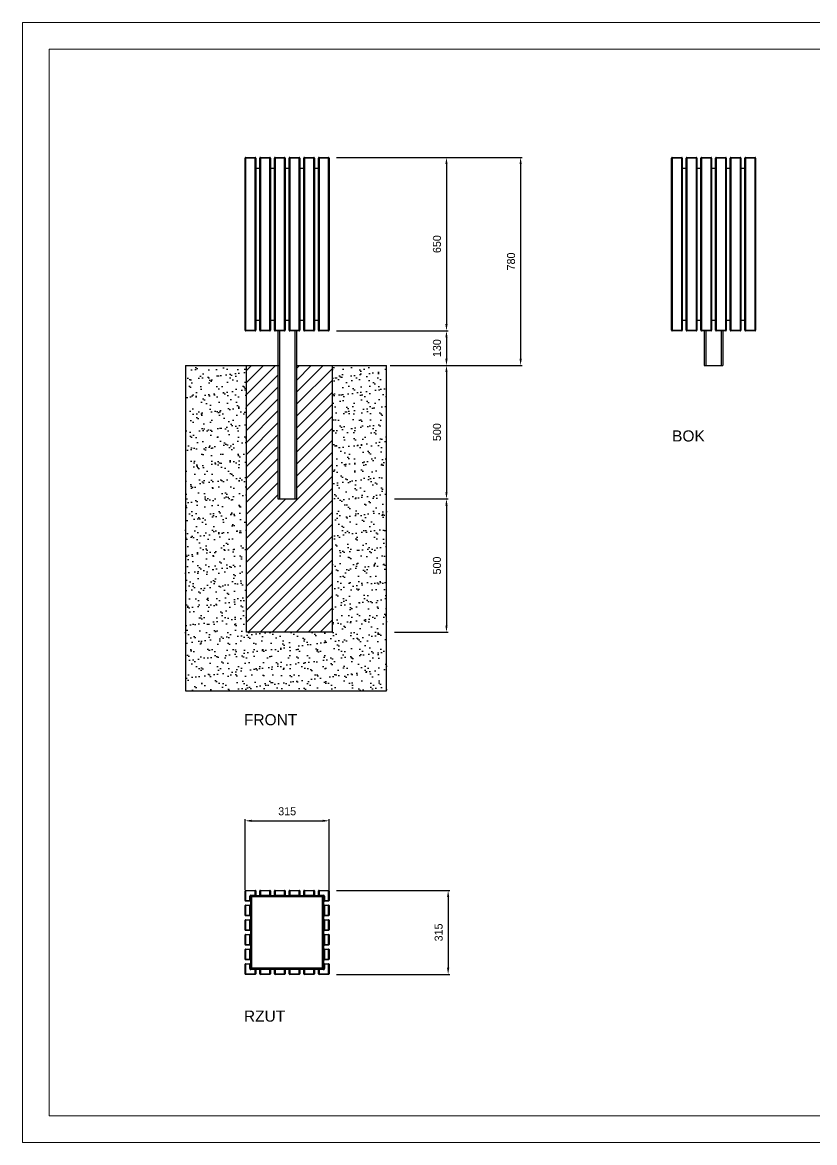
# Model space of a CAD drawing. Header units: millimetres. Extents: x -2011 to 3929, y -1596 to 2604.
# Drawn here: x -2011 to 959, y -1596 to 2604 of the extents above; entities that cross this region are included whole.
import ezdxf

# ---------------------------------------------------------------- set-up
doc = ezdxf.new("R2010")
doc.units = ezdxf.units.MM
doc.header["$PDSIZE"] = -1
doc.layers.add('tabelka', color=155, linetype='Continuous')
doc.layers.add('WYMIAR', color=96, linetype='Continuous')
doc.dimstyles.new('1-1', dxfattribs={"dimtxt": 30, "dimasz": 25, "dimexe": 6.25, "dimexo": 30, "dimgap": 20.625, "dimtad": 1, "dimdec": 1, "dimtxsty": 'Standard', "dimcen": 0, "dimclrd": 2, "dimclre": 2, "dimclrt": 2, "dimadec": 0, "dimazin": 0, "dimtfac": 1, "dimtdec": 1, "dimtmove": 0, "dimatfit": 3, "dimfxl": 1, "dimarcsym": 0})

# ---------------------------------------------------------------- blocks, each defined once
blk = doc.blocks.new('BOK')
for p, q in [((1683.7, 1727.8), (1681.7, 1727.8)), ((1681.7, 1081.8), (1681.7, 1727.8)), ((1683.7, 1729.8), (1683.7, 1727.8)), ((1683.7, 1729.8), (1719.7, 1729.8)), ((1719.7, 1727.8), (1683.7, 1727.8)), ((1683.7, 1727.8), (1683.7, 1081.8)), ((1719.7, 1729.8), (1719.7, 1727.8)), ((1719.7, 1081.8), (1719.7, 1727.8)), ((1721.7, 1727.8), (1719.7, 1727.8)), ((1721.7, 1727.8), (1721.7, 1081.8)), ((1736.7, 1081.8), (1736.7, 1727.8)), ((1736.7, 1727.8), (1738.7, 1727.8)), ((1738.7, 1729.8), (1774.7, 1729.8)), ((1738.7, 1727.8), (1738.7, 1729.8)), ((1774.7, 1727.8), (1738.7, 1727.8)), ((1738.7, 1727.8), (1738.7, 1081.8)), ((1774.7, 1729.8), (1774.7, 1727.8)), ((1774.7, 1081.8), (1774.7, 1727.8)), ((1774.7, 1727.8), (1776.7, 1727.8)), ((1776.7, 1727.8), (1776.7, 1081.8)), ((1791.7, 1727.8), (1793.7, 1727.8)), ((1791.7, 1081.8), (1791.7, 1727.8)), ((1793.7, 1729.8), (1829.7, 1729.8)), ((1793.7, 1727.8), (1793.7, 1729.8)), ((1829.7, 1727.8), (1793.7, 1727.8)), ((1793.7, 1727.8), (1793.7, 1081.8)), ((1829.7, 1729.8), (1829.7, 1727.8)), ((1829.7, 1081.8), (1829.7, 1727.8)), ((1829.7, 1727.8), (1831.7, 1727.8)), ((1831.7, 1727.8), (1831.7, 1081.8)), ((1846.7, 1081.8), (1846.7, 1727.8)), ((1846.7, 1727.8), (1848.7, 1727.8)), ((1848.7, 1729.8), (1884.7, 1729.8)), ((1848.7, 1727.8), (1848.7, 1729.8)), ((1848.7, 1727.8), (1848.7, 1081.8)), ((1884.7, 1727.8), (1848.7, 1727.8)), ((1884.7, 1729.8), (1884.7, 1727.8)), ((1884.7, 1081.8), (1884.7, 1727.8)), ((1884.7, 1727.8), (1886.7, 1727.8)), ((1886.7, 1727.8), (1886.7, 1081.8)), ((1901.7, 1081.8), (1901.7, 1727.8)), ((1901.7, 1727.8), (1903.7, 1727.8)), ((1903.7, 1729.8), (1939.7, 1729.8)), ((1903.7, 1727.8), (1903.7, 1729.8)), ((1903.7, 1727.8), (1903.7, 1081.8)), ((1939.7, 1727.8), (1903.7, 1727.8)), ((1939.7, 1729.8), (1939.7, 1727.8)), ((1939.7, 1081.8), (1939.7, 1727.8)), ((1939.7, 1727.8), (1941.7, 1727.8)), ((1941.7, 1727.8), (1941.7, 1081.8)), ((1956.7, 1081.8), (1956.7, 1727.8)), ((1958.7, 1727.8), (1956.7, 1727.8)), ((1958.7, 1729.8), (1958.7, 1727.8)), ((1958.7, 1729.8), (1994.7, 1729.8)), ((1958.7, 1727.8), (1958.7, 1081.8)), ((1994.7, 1727.8), (1958.7, 1727.8)), ((1994.7, 1729.8), (1994.7, 1727.8)), ((1994.7, 1081.8), (1994.7, 1727.8)), ((1996.7, 1727.8), (1994.7, 1727.8)), ((1996.7, 1727.8), (1996.7, 1081.8)), ((1721.7, 1689.8), (1736.7, 1689.8)), ((1776.7, 1689.8), (1791.7, 1689.8)), ((1831.7, 1689.8), (1846.7, 1689.8)), ((1886.7, 1689.8), (1901.7, 1689.8)), ((1941.7, 1689.8), (1956.7, 1689.8)), ((1721.7, 1119.8), (1736.7, 1119.8)), ((1776.7, 1119.8), (1791.7, 1119.8)), ((1831.7, 1119.8), (1846.7, 1119.8)), ((1886.7, 1119.8), (1901.7, 1119.8)), ((1941.7, 1119.8), (1956.7, 1119.8)), ((1683.7, 1081.8), (1681.7, 1081.8)), ((1683.7, 1081.8), (1683.7, 1079.8)), ((1683.7, 1081.8), (1719.7, 1081.8)), ((1719.7, 1079.8), (1683.7, 1079.8)), ((1719.7, 1081.8), (1719.7, 1079.8)), ((1721.7, 1081.8), (1719.7, 1081.8)), ((1736.7, 1081.8), (1738.7, 1081.8)), ((1738.7, 1079.8), (1738.7, 1081.8)), ((1738.7, 1081.8), (1774.7, 1081.8)), ((1774.7, 1079.8), (1738.7, 1079.8)), ((1774.7, 1081.8), (1774.7, 1079.8)), ((1774.7, 1081.8), (1776.7, 1081.8)), ((1791.7, 1081.8), (1793.7, 1081.8)), ((1793.7, 1079.8), (1793.7, 1081.8)), ((1793.7, 1081.8), (1829.7, 1081.8)), ((1829.7, 1079.8), (1793.7, 1079.8)), ((1804.2, 1079.8), (1804.2, 949.8)), ((1810.6, 1079.8), (1810.6, 949.8)), ((1829.7, 1081.8), (1829.7, 1079.8)), ((1829.7, 1081.8), (1831.7, 1081.8)), ((1846.7, 1081.8), (1848.7, 1081.8)), ((1848.7, 1079.8), (1848.7, 1081.8)), ((1848.7, 1081.8), (1884.7, 1081.8)), ((1884.7, 1079.8), (1848.7, 1079.8)), ((1867.8, 1079.8), (1867.8, 949.8)), ((1874.2, 1079.8), (1874.2, 949.8)), ((1884.7, 1081.8), (1884.7, 1079.8)), ((1884.7, 1081.8), (1886.7, 1081.8)), ((1901.7, 1081.8), (1903.7, 1081.8)), ((1903.7, 1079.8), (1903.7, 1081.8)), ((1903.7, 1081.8), (1939.7, 1081.8)), ((1939.7, 1079.8), (1903.7, 1079.8)), ((1939.7, 1081.8), (1939.7, 1079.8)), ((1939.7, 1081.8), (1941.7, 1081.8)), ((1958.7, 1081.8), (1956.7, 1081.8)), ((1958.7, 1081.8), (1994.7, 1081.8)), ((1958.7, 1081.8), (1958.7, 1079.8)), ((1994.7, 1079.8), (1958.7, 1079.8)), ((1994.7, 1081.8), (1994.7, 1079.8)), ((1996.7, 1081.8), (1994.7, 1081.8)), ((1804.2, 949.8), (1810.6, 949.8)), ((1810.6, 949.8), (1867.8, 949.8)), ((1867.8, 949.8), (1874.2, 949.8))]:
    blk.add_line(p, q)
for centre, start, end in [((1683.7, 1727.8), 90, 180), ((1719.7, 1727.8), 0, 90), ((1738.7, 1727.8), 90, 180), ((1774.7, 1727.8), 0, 90), ((1793.7, 1727.8), 90, 180), ((1829.7, 1727.8), 0, 90), ((1848.7, 1727.8), 90, 180), ((1884.7, 1727.8), 0, 90), ((1903.7, 1727.8), 90, 180), ((1939.7, 1727.8), 0, 90), ((1958.7, 1727.8), 90, 180), ((1994.7, 1727.8), 0, 90), ((1683.7, 1081.8), 180, 270), ((1719.7, 1081.8), 270, 0), ((1738.7, 1081.8), 180, 270), ((1774.7, 1081.8), 270, 0), ((1793.7, 1081.8), 180, 270), ((1829.7, 1081.8), 270, 0), ((1848.7, 1081.8), 180, 270), ((1884.7, 1081.8), 270, 0), ((1903.7, 1081.8), 180, 270), ((1939.7, 1081.8), 270, 0), ((1958.7, 1081.8), 180, 270), ((1994.7, 1081.8), 270, 0)]:
    blk.add_arc(centre, 2, start, end)
blk = doc.blocks.new('FRONT')
for p, q in [((-758.6, 1727.8), (-760.6, 1727.8)), ((-760.6, 1081.8), (-760.6, 1727.8)), ((-758.6, 1729.8), (-722.6, 1729.8)), ((-758.6, 1729.8), (-758.6, 1727.8)), ((-722.6, 1727.8), (-758.6, 1727.8)), ((-758.6, 1727.8), (-758.6, 1081.8)), ((-722.6, 1729.8), (-722.6, 1727.8)), ((-722.6, 1081.8), (-722.6, 1727.8)), ((-720.6, 1727.8), (-722.6, 1727.8)), ((-720.6, 1727.8), (-720.6, 1081.8)), ((-705.6, 1081.8), (-705.6, 1727.8)), ((-705.6, 1727.8), (-703.6, 1727.8)), ((-703.6, 1727.8), (-703.6, 1729.8)), ((-703.6, 1729.8), (-667.6, 1729.8)), ((-703.6, 1727.8), (-703.6, 1081.8)), ((-667.6, 1727.8), (-703.6, 1727.8)), ((-667.6, 1729.8), (-667.6, 1727.8)), ((-667.6, 1727.8), (-665.6, 1727.8)), ((-667.6, 1081.8), (-667.6, 1727.8)), ((-665.6, 1727.8), (-665.6, 1081.8)), ((-650.6, 1081.8), (-650.6, 1727.8)), ((-650.6, 1727.8), (-648.6, 1727.8)), ((-648.6, 1727.8), (-648.6, 1729.8)), ((-648.6, 1729.8), (-612.6, 1729.8)), ((-648.6, 1727.8), (-648.6, 1081.8)), ((-612.6, 1727.8), (-648.6, 1727.8)), ((-612.6, 1729.8), (-612.6, 1727.8)), ((-612.6, 1727.8), (-610.6, 1727.8)), ((-612.6, 1081.8), (-612.6, 1727.8)), ((-610.6, 1727.8), (-610.6, 1081.8)), ((-595.6, 1081.8), (-595.6, 1727.8)), ((-595.6, 1727.8), (-593.6, 1727.8)), ((-593.6, 1729.8), (-557.6, 1729.8)), ((-593.6, 1727.8), (-593.6, 1729.8)), ((-557.6, 1727.8), (-593.6, 1727.8)), ((-593.6, 1727.8), (-593.6, 1081.8)), ((-557.6, 1729.8), (-557.6, 1727.8)), ((-557.6, 1081.8), (-557.6, 1727.8)), ((-557.6, 1727.8), (-555.6, 1727.8)), ((-555.6, 1727.8), (-555.6, 1081.8)), ((-540.6, 1081.8), (-540.6, 1727.8)), ((-540.6, 1727.8), (-538.6, 1727.8)), ((-538.6, 1729.8), (-502.6, 1729.8)), ((-538.6, 1727.8), (-538.6, 1729.8)), ((-502.6, 1727.8), (-538.6, 1727.8)), ((-538.6, 1727.8), (-538.6, 1081.8)), ((-502.6, 1729.8), (-502.6, 1727.8)), ((-502.6, 1081.8), (-502.6, 1727.8)), ((-502.6, 1727.8), (-500.6, 1727.8)), ((-500.6, 1727.8), (-500.6, 1081.8)), ((-485.6, 1081.8), (-485.6, 1727.8)), ((-483.6, 1727.8), (-485.6, 1727.8)), ((-483.6, 1729.8), (-447.6, 1729.8)), ((-483.6, 1729.8), (-483.6, 1727.8)), ((-483.6, 1727.8), (-483.6, 1081.8)), ((-447.6, 1727.8), (-483.6, 1727.8)), ((-447.6, 1729.8), (-447.6, 1727.8)), ((-445.6, 1727.8), (-447.6, 1727.8)), ((-447.6, 1081.8), (-447.6, 1727.8)), ((-445.6, 1727.8), (-445.6, 1081.8)), ((-720.6, 1689.8), (-705.6, 1689.8)), ((-665.6, 1689.8), (-650.6, 1689.8)), ((-610.6, 1689.8), (-595.6, 1689.8)), ((-555.6, 1689.8), (-540.6, 1689.8)), ((-500.6, 1689.8), (-485.6, 1689.8)), ((-720.6, 1119.8), (-705.6, 1119.8)), ((-665.6, 1119.8), (-650.6, 1119.8)), ((-610.6, 1119.8), (-595.6, 1119.8)), ((-555.6, 1119.8), (-540.6, 1119.8)), ((-500.6, 1119.8), (-485.6, 1119.8)), ((-758.6, 1081.8), (-760.6, 1081.8)), ((-758.6, 1081.8), (-722.6, 1081.8)), ((-758.6, 1081.8), (-758.6, 1079.8)), ((-722.6, 1079.8), (-758.6, 1079.8)), ((-722.6, 1081.8), (-722.6, 1079.8)), ((-720.6, 1081.8), (-722.6, 1081.8)), ((-705.6, 1081.8), (-703.6, 1081.8)), ((-703.6, 1079.8), (-703.6, 1081.8)), ((-703.6, 1081.8), (-667.6, 1081.8)), ((-667.6, 1079.8), (-703.6, 1079.8)), ((-667.6, 1081.8), (-667.6, 1079.8)), ((-667.6, 1081.8), (-665.6, 1081.8)), ((-650.6, 1081.8), (-648.6, 1081.8)), ((-648.6, 1079.8), (-648.6, 1081.8)), ((-648.6, 1081.8), (-612.6, 1081.8)), ((-612.6, 1079.8), (-648.6, 1079.8)), ((-638.1, 1079.8), (-638.1, 949.8)), ((-631.7, 1079.8), (-631.7, 949.8)), ((-612.6, 1081.8), (-612.6, 1079.8)), ((-612.6, 1081.8), (-610.6, 1081.8)), ((-595.6, 1081.8), (-593.6, 1081.8)), ((-593.6, 1079.8), (-593.6, 1081.8)), ((-593.6, 1081.8), (-557.6, 1081.8)), ((-557.6, 1079.8), (-593.6, 1079.8)), ((-574.5, 1079.8), (-574.5, 949.8)), ((-568.1, 1079.8), (-568.1, 949.8)), ((-557.6, 1081.8), (-555.6, 1081.8)), ((-557.6, 1081.8), (-557.6, 1079.8)), ((-540.6, 1081.8), (-538.6, 1081.8)), ((-538.6, 1079.8), (-538.6, 1081.8)), ((-538.6, 1081.8), (-502.6, 1081.8)), ((-502.6, 1079.8), (-538.6, 1079.8)), ((-502.6, 1081.8), (-502.6, 1079.8)), ((-502.6, 1081.8), (-500.6, 1081.8)), ((-483.6, 1081.8), (-485.6, 1081.8)), ((-483.6, 1081.8), (-447.6, 1081.8)), ((-483.6, 1081.8), (-483.6, 1079.8)), ((-447.6, 1079.8), (-483.6, 1079.8)), ((-445.6, 1081.8), (-447.6, 1081.8)), ((-447.6, 1081.8), (-447.6, 1079.8)), ((-984.6, 949.8), (-638.1, 949.8)), ((-638.1, 949.8), (-638.1, 449.8)), ((-631.7, 949.8), (-631.7, 449.8)), ((-574.5, 949.8), (-574.5, 449.8)), ((-568.1, 949.8), (-568.1, 449.8)), ((-568.1, 949.8), (-230.4, 949.8)), ((-638.1, 449.8), (-568.1, 449.8))]:
    blk.add_line(p, q)
for centre, start, end in [((-758.6, 1727.8), 90, 180), ((-722.6, 1727.8), 0, 90), ((-703.6, 1727.8), 90, 180), ((-667.6, 1727.8), 0, 90), ((-648.6, 1727.8), 90, 180), ((-612.6, 1727.8), 0, 90), ((-593.6, 1727.8), 90, 180), ((-557.6, 1727.8), 0, 90), ((-538.6, 1727.8), 90, 180), ((-502.6, 1727.8), 0, 90), ((-483.6, 1727.8), 90, 180), ((-447.6, 1727.8), 0, 90), ((-758.6, 1081.8), 180, 270), ((-722.6, 1081.8), 270, 0), ((-703.6, 1081.8), 180, 270), ((-667.6, 1081.8), 270, 0), ((-648.6, 1081.8), 180, 270), ((-612.6, 1081.8), 270, 0), ((-593.6, 1081.8), 180, 270), ((-557.6, 1081.8), 270, 0), ((-538.6, 1081.8), 180, 270), ((-502.6, 1081.8), 270, 0), ((-483.6, 1081.8), 180, 270), ((-447.6, 1081.8), 270, 0)]:
    blk.add_arc(centre, 2, start, end)
blk = doc.blocks.new('RZUT')
for p, q in [((-758.6, 577.1), (-760.6, 577.1)), ((-760.6, 541.1), (-760.6, 577.1)), ((-758.6, 577.1), (-758.6, 579.1)), ((-758.6, 579.1), (-722.6, 579.1)), ((-758.6, 577.1), (-758.6, 541.1)), ((-722.6, 577.1), (-758.6, 577.1)), ((-742.6, 541.1), (-742.6, 557.1)), ((-740.6, 557.1), (-742.6, 557.1)), ((-740.6, 557.1), (-740.6, 541.1)), ((-738.6, 561.1), (-722.6, 561.1)), ((-738.6, 559.1), (-738.6, 561.1)), ((-722.6, 559.1), (-738.6, 559.1)), ((-738.6, 557.1), (-738.6, 286.1)), ((-467.6, 557.1), (-738.6, 557.1)), ((-738.1, 556.6), (-738.1, 286.6)), ((-468.1, 556.6), (-738.1, 556.6)), ((-470.1, 554.6), (-736.1, 554.6)), ((-736.1, 554.6), (-736.1, 288.6)), ((-722.6, 577.1), (-722.6, 579.1)), ((-722.6, 561.1), (-722.6, 577.1)), ((-722.6, 577.1), (-720.6, 577.1)), ((-720.6, 561.1), (-722.6, 561.1)), ((-722.6, 559.1), (-722.6, 561.1)), ((-703.6, 559.1), (-722.6, 559.1)), ((-720.6, 577.1), (-720.6, 561.1)), ((-705.6, 577.1), (-703.6, 577.1)), ((-705.6, 561.1), (-705.6, 577.1)), ((-705.6, 561.1), (-703.6, 561.1)), ((-703.6, 579.1), (-703.6, 577.1)), ((-703.6, 579.1), (-667.6, 579.1)), ((-667.6, 577.1), (-703.6, 577.1)), ((-703.6, 577.1), (-703.6, 561.1)), ((-703.6, 561.1), (-667.6, 561.1)), ((-703.6, 559.1), (-703.6, 561.1)), ((-667.6, 559.1), (-703.6, 559.1)), ((-667.6, 577.1), (-667.6, 579.1)), ((-667.6, 561.1), (-667.6, 577.1)), ((-667.6, 577.1), (-665.6, 577.1)), ((-667.6, 561.1), (-665.6, 561.1)), ((-667.6, 561.1), (-667.6, 559.1)), ((-648.6, 559.1), (-667.6, 559.1)), ((-665.6, 577.1), (-665.6, 561.1)), ((-650.6, 577.1), (-648.6, 577.1)), ((-650.6, 561.1), (-650.6, 577.1)), ((-650.6, 561.1), (-648.6, 561.1)), ((-648.6, 579.1), (-648.6, 577.1)), ((-648.6, 579.1), (-612.6, 579.1)), ((-612.6, 577.1), (-648.6, 577.1)), ((-648.6, 577.1), (-648.6, 561.1)), ((-648.6, 561.1), (-612.6, 561.1)), ((-648.6, 559.1), (-648.6, 561.1)), ((-612.6, 559.1), (-648.6, 559.1)), ((-618.1, 557.1), (-618.1, 556.6)), ((-612.6, 577.1), (-612.6, 579.1)), ((-612.6, 577.1), (-610.6, 577.1)), ((-612.6, 561.1), (-612.6, 577.1)), ((-612.6, 561.1), (-610.6, 561.1)), ((-612.6, 561.1), (-612.6, 559.1)), ((-593.6, 559.1), (-612.6, 559.1)), ((-610.6, 577.1), (-610.6, 561.1)), ((-595.6, 577.1), (-593.6, 577.1)), ((-595.6, 561.1), (-595.6, 577.1)), ((-595.6, 561.1), (-593.6, 561.1)), ((-593.6, 579.1), (-593.6, 577.1)), ((-593.6, 579.1), (-557.6, 579.1)), ((-557.6, 577.1), (-593.6, 577.1)), ((-593.6, 577.1), (-593.6, 561.1)), ((-593.6, 561.1), (-557.6, 561.1)), ((-593.6, 559.1), (-593.6, 561.1)), ((-557.6, 559.1), (-593.6, 559.1)), ((-588.1, 556.6), (-588.1, 557.1)), ((-557.6, 577.1), (-557.6, 579.1)), ((-557.6, 561.1), (-557.6, 577.1)), ((-557.6, 577.1), (-555.6, 577.1)), ((-557.6, 561.1), (-555.6, 561.1)), ((-557.6, 561.1), (-557.6, 559.1)), ((-538.6, 559.1), (-557.6, 559.1)), ((-555.6, 577.1), (-555.6, 561.1)), ((-540.6, 577.1), (-538.6, 577.1)), ((-540.6, 561.1), (-540.6, 577.1)), ((-540.6, 561.1), (-538.6, 561.1)), ((-538.6, 579.1), (-538.6, 577.1)), ((-538.6, 579.1), (-502.6, 579.1)), ((-538.6, 577.1), (-538.6, 561.1)), ((-502.6, 577.1), (-538.6, 577.1)), ((-538.6, 561.1), (-502.6, 561.1)), ((-538.6, 559.1), (-538.6, 561.1)), ((-502.6, 559.1), (-538.6, 559.1)), ((-502.6, 577.1), (-502.6, 579.1)), ((-502.6, 561.1), (-502.6, 577.1)), ((-502.6, 577.1), (-500.6, 577.1)), ((-502.6, 561.1), (-500.6, 561.1)), ((-502.6, 561.1), (-502.6, 559.1)), ((-483.6, 559.1), (-502.6, 559.1)), ((-500.6, 577.1), (-500.6, 561.1)), ((-485.6, 561.1), (-485.6, 577.1)), ((-485.6, 577.1), (-483.6, 577.1)), ((-483.6, 561.1), (-485.6, 561.1)), ((-483.6, 577.1), (-483.6, 579.1)), ((-483.6, 579.1), (-447.6, 579.1)), ((-447.6, 577.1), (-483.6, 577.1)), ((-483.6, 577.1), (-483.6, 561.1)), ((-483.6, 561.1), (-467.6, 561.1)), ((-483.6, 559.1), (-483.6, 561.1)), ((-467.6, 559.1), (-483.6, 559.1)), ((-470.1, 288.6), (-470.1, 554.6)), ((-468.1, 286.6), (-468.1, 556.6)), ((-467.6, 559.1), (-467.6, 561.1)), ((-467.6, 286.1), (-467.6, 557.1)), ((-465.6, 557.1), (-463.6, 557.1)), ((-465.6, 541.1), (-465.6, 557.1)), ((-463.6, 557.1), (-463.6, 541.1)), ((-447.6, 577.1), (-447.6, 579.1)), ((-447.6, 541.1), (-447.6, 577.1)), ((-447.6, 577.1), (-445.6, 577.1)), ((-445.6, 577.1), (-445.6, 541.1)), ((-758.6, 541.1), (-760.6, 541.1)), ((-760.6, 486.1), (-760.6, 522.1)), ((-760.6, 522.1), (-758.6, 522.1)), ((-758.6, 541.1), (-742.6, 541.1)), ((-758.6, 539.1), (-758.6, 541.1)), ((-742.6, 539.1), (-758.6, 539.1)), ((-758.6, 524.1), (-742.6, 524.1)), ((-758.6, 524.1), (-758.6, 522.1)), ((-758.6, 522.1), (-758.6, 486.1)), ((-742.6, 522.1), (-758.6, 522.1)), ((-742.6, 541.1), (-742.6, 539.1)), ((-740.6, 541.1), (-742.6, 541.1)), ((-742.6, 524.1), (-742.6, 522.1)), ((-742.6, 486.1), (-742.6, 522.1)), ((-740.6, 522.1), (-742.6, 522.1)), ((-740.6, 541.1), (-740.6, 522.1)), ((-740.6, 522.1), (-740.6, 486.1)), ((-465.6, 541.1), (-463.6, 541.1)), ((-465.6, 522.1), (-465.6, 541.1)), ((-465.6, 486.1), (-465.6, 522.1)), ((-465.6, 522.1), (-463.6, 522.1)), ((-463.6, 541.1), (-447.6, 541.1)), ((-463.6, 539.1), (-463.6, 541.1)), ((-447.6, 539.1), (-463.6, 539.1)), ((-463.6, 524.1), (-463.6, 522.1)), ((-463.6, 524.1), (-447.6, 524.1)), ((-463.6, 522.1), (-463.6, 486.1)), ((-447.6, 522.1), (-463.6, 522.1)), ((-447.6, 541.1), (-445.6, 541.1)), ((-447.6, 541.1), (-447.6, 539.1)), ((-447.6, 524.1), (-447.6, 522.1)), ((-447.6, 486.1), (-447.6, 522.1)), ((-445.6, 522.1), (-447.6, 522.1)), ((-445.6, 522.1), (-445.6, 486.1)), ((-758.6, 486.1), (-760.6, 486.1)), ((-760.6, 467.1), (-758.6, 467.1)), ((-760.6, 431.1), (-760.6, 467.1)), ((-758.6, 486.1), (-742.6, 486.1)), ((-758.6, 486.1), (-758.6, 484.1)), ((-742.6, 484.1), (-758.6, 484.1)), ((-758.6, 469.1), (-758.6, 467.1)), ((-758.6, 469.1), (-742.6, 469.1)), ((-758.6, 467.1), (-758.6, 431.1)), ((-742.6, 467.1), (-758.6, 467.1)), ((-742.6, 486.1), (-740.6, 486.1)), ((-742.6, 486.1), (-742.6, 484.1)), ((-742.6, 469.1), (-742.6, 467.1)), ((-742.6, 431.1), (-742.6, 467.1)), ((-740.6, 467.1), (-742.6, 467.1)), ((-740.6, 486.1), (-740.6, 467.1)), ((-740.6, 467.1), (-740.6, 431.1)), ((-463.6, 486.1), (-465.6, 486.1)), ((-465.6, 467.1), (-465.6, 486.1)), ((-465.6, 431.1), (-465.6, 467.1)), ((-465.6, 467.1), (-463.6, 467.1)), ((-463.6, 486.1), (-447.6, 486.1)), ((-463.6, 486.1), (-463.6, 484.1)), ((-447.6, 484.1), (-463.6, 484.1)), ((-463.6, 469.1), (-447.6, 469.1)), ((-463.6, 469.1), (-463.6, 467.1)), ((-463.6, 467.1), (-463.6, 431.1)), ((-447.6, 467.1), (-463.6, 467.1)), ((-447.6, 486.1), (-445.6, 486.1)), ((-447.6, 486.1), (-447.6, 484.1)), ((-447.6, 469.1), (-447.6, 467.1)), ((-447.6, 431.1), (-447.6, 467.1)), ((-445.6, 467.1), (-447.6, 467.1)), ((-445.6, 467.1), (-445.6, 431.1)), ((-758.6, 431.1), (-760.6, 431.1)), ((-758.6, 431.1), (-742.6, 431.1)), ((-758.6, 431.1), (-758.6, 429.1)), ((-742.6, 429.1), (-758.6, 429.1)), ((-742.6, 431.1), (-740.6, 431.1)), ((-742.6, 431.1), (-742.6, 429.1)), ((-740.6, 431.1), (-740.6, 412.1)), ((-738.1, 436.6), (-738.6, 436.6)), ((-467.6, 436.6), (-468.1, 436.6)), ((-463.6, 431.1), (-465.6, 431.1)), ((-465.6, 412.1), (-465.6, 431.1)), ((-463.6, 431.1), (-447.6, 431.1)), ((-463.6, 431.1), (-463.6, 429.1)), ((-447.6, 429.1), (-463.6, 429.1)), ((-447.6, 431.1), (-445.6, 431.1)), ((-447.6, 431.1), (-447.6, 429.1)), ((-760.6, 376.1), (-760.6, 412.1)), ((-760.6, 412.1), (-758.6, 412.1)), ((-758.6, 414.1), (-742.6, 414.1)), ((-758.6, 414.1), (-758.6, 412.1)), ((-742.6, 412.1), (-758.6, 412.1)), ((-758.6, 412.1), (-758.6, 376.1)), ((-742.6, 414.1), (-742.6, 412.1)), ((-742.6, 376.1), (-742.6, 412.1)), ((-740.6, 412.1), (-742.6, 412.1)), ((-740.6, 412.1), (-740.6, 376.1)), ((-738.6, 406.6), (-738.1, 406.6)), ((-468.1, 406.6), (-467.6, 406.6)), ((-465.6, 376.1), (-465.6, 412.1)), ((-465.6, 412.1), (-463.6, 412.1)), ((-463.6, 414.1), (-447.6, 414.1)), ((-463.6, 414.1), (-463.6, 412.1)), ((-463.6, 412.1), (-463.6, 376.1)), ((-447.6, 412.1), (-463.6, 412.1)), ((-447.6, 414.1), (-447.6, 412.1)), ((-445.6, 412.1), (-447.6, 412.1)), ((-447.6, 376.1), (-447.6, 412.1)), ((-445.6, 412.1), (-445.6, 376.1)), ((-758.6, 376.1), (-760.6, 376.1)), ((-760.6, 321.1), (-760.6, 357.1)), ((-760.6, 357.1), (-758.6, 357.1)), ((-758.6, 376.1), (-742.6, 376.1)), ((-758.6, 376.1), (-758.6, 374.1)), ((-742.6, 374.1), (-758.6, 374.1)), ((-758.6, 359.1), (-742.6, 359.1)), ((-758.6, 359.1), (-758.6, 357.1)), ((-758.6, 357.1), (-758.6, 321.1)), ((-742.6, 357.1), (-758.6, 357.1)), ((-742.6, 376.1), (-740.6, 376.1)), ((-742.6, 376.1), (-742.6, 374.1)), ((-742.6, 359.1), (-742.6, 357.1)), ((-742.6, 321.1), (-742.6, 357.1)), ((-740.6, 357.1), (-742.6, 357.1)), ((-740.6, 376.1), (-740.6, 357.1)), ((-740.6, 357.1), (-740.6, 321.1)), ((-463.6, 376.1), (-465.6, 376.1)), ((-465.6, 357.1), (-465.6, 376.1)), ((-465.6, 321.1), (-465.6, 357.1)), ((-465.6, 357.1), (-463.6, 357.1)), ((-463.6, 376.1), (-447.6, 376.1)), ((-463.6, 376.1), (-463.6, 374.1)), ((-447.6, 374.1), (-463.6, 374.1)), ((-463.6, 359.1), (-447.6, 359.1)), ((-463.6, 359.1), (-463.6, 357.1)), ((-463.6, 357.1), (-463.6, 321.1)), ((-447.6, 357.1), (-463.6, 357.1)), ((-447.6, 376.1), (-445.6, 376.1)), ((-447.6, 376.1), (-447.6, 374.1)), ((-447.6, 359.1), (-447.6, 357.1)), ((-445.6, 357.1), (-447.6, 357.1)), ((-447.6, 321.1), (-447.6, 357.1)), ((-445.6, 357.1), (-445.6, 321.1)), ((-758.6, 321.1), (-760.6, 321.1)), ((-760.6, 266.1), (-760.6, 302.1)), ((-758.6, 302.1), (-760.6, 302.1)), ((-758.6, 321.1), (-742.6, 321.1)), ((-758.6, 321.1), (-758.6, 319.1)), ((-742.6, 319.1), (-758.6, 319.1)), ((-758.6, 304.1), (-742.6, 304.1)), ((-758.6, 302.1), (-758.6, 304.1)), ((-758.6, 302.1), (-758.6, 266.1)), ((-742.6, 302.1), (-758.6, 302.1)), ((-742.6, 321.1), (-740.6, 321.1)), ((-742.6, 321.1), (-742.6, 319.1)), ((-742.6, 304.1), (-742.6, 302.1)), ((-742.6, 286.1), (-742.6, 302.1)), ((-740.6, 302.1), (-742.6, 302.1)), ((-740.6, 321.1), (-740.6, 302.1)), ((-740.6, 302.1), (-740.6, 286.1)), ((-463.6, 321.1), (-465.6, 321.1)), ((-465.6, 302.1), (-465.6, 321.1)), ((-465.6, 286.1), (-465.6, 302.1)), ((-465.6, 302.1), (-463.6, 302.1)), ((-463.6, 321.1), (-447.6, 321.1)), ((-463.6, 321.1), (-463.6, 319.1)), ((-447.6, 319.1), (-463.6, 319.1)), ((-463.6, 304.1), (-447.6, 304.1)), ((-463.6, 302.1), (-463.6, 304.1)), ((-463.6, 302.1), (-463.6, 286.1)), ((-447.6, 302.1), (-463.6, 302.1)), ((-447.6, 321.1), (-445.6, 321.1)), ((-447.6, 321.1), (-447.6, 319.1)), ((-447.6, 304.1), (-447.6, 302.1)), ((-447.6, 302.1), (-445.6, 302.1)), ((-447.6, 266.1), (-447.6, 302.1)), ((-445.6, 302.1), (-445.6, 266.1)), ((-758.6, 266.1), (-760.6, 266.1)), ((-758.6, 266.1), (-722.6, 266.1)), ((-758.6, 266.1), (-758.6, 264.1)), ((-722.6, 264.1), (-758.6, 264.1)), ((-740.6, 286.1), (-742.6, 286.1)), ((-738.6, 286.1), (-467.6, 286.1)), ((-738.6, 284.1), (-738.6, 282.1)), ((-738.6, 284.1), (-722.6, 284.1)), ((-722.6, 282.1), (-738.6, 282.1)), ((-738.1, 286.6), (-468.1, 286.6)), ((-736.1, 288.6), (-470.1, 288.6)), ((-722.6, 284.1), (-722.6, 282.1)), ((-722.6, 284.1), (-703.6, 284.1)), ((-722.6, 266.1), (-722.6, 282.1)), ((-722.6, 282.1), (-720.6, 282.1)), ((-720.6, 266.1), (-722.6, 266.1)), ((-722.6, 266.1), (-722.6, 264.1)), ((-720.6, 282.1), (-720.6, 266.1)), ((-705.6, 266.1), (-705.6, 282.1)), ((-705.6, 282.1), (-703.6, 282.1)), ((-705.6, 266.1), (-703.6, 266.1)), ((-703.6, 284.1), (-703.6, 282.1)), ((-703.6, 284.1), (-667.6, 284.1)), ((-703.6, 282.1), (-703.6, 266.1)), ((-667.6, 282.1), (-703.6, 282.1)), ((-703.6, 266.1), (-667.6, 266.1)), ((-703.6, 264.1), (-703.6, 266.1)), ((-667.6, 264.1), (-703.6, 264.1)), ((-667.6, 282.1), (-667.6, 284.1)), ((-667.6, 284.1), (-648.6, 284.1)), ((-667.6, 266.1), (-667.6, 282.1)), ((-667.6, 282.1), (-665.6, 282.1)), ((-667.6, 266.1), (-665.6, 266.1)), ((-667.6, 266.1), (-667.6, 264.1)), ((-665.6, 282.1), (-665.6, 266.1)), ((-650.6, 282.1), (-648.6, 282.1)), ((-650.6, 266.1), (-650.6, 282.1)), ((-650.6, 266.1), (-648.6, 266.1)), ((-648.6, 284.1), (-648.6, 282.1)), ((-648.6, 284.1), (-612.6, 284.1)), ((-648.6, 282.1), (-648.6, 266.1)), ((-612.6, 282.1), (-648.6, 282.1)), ((-648.6, 266.1), (-612.6, 266.1)), ((-648.6, 264.1), (-648.6, 266.1)), ((-612.6, 264.1), (-648.6, 264.1)), ((-618.1, 286.6), (-618.1, 286.1)), ((-612.6, 282.1), (-612.6, 284.1)), ((-612.6, 284.1), (-593.6, 284.1)), ((-612.6, 266.1), (-612.6, 282.1)), ((-612.6, 282.1), (-610.6, 282.1)), ((-612.6, 266.1), (-610.6, 266.1)), ((-612.6, 266.1), (-612.6, 264.1)), ((-610.6, 282.1), (-610.6, 266.1)), ((-595.6, 282.1), (-593.6, 282.1)), ((-595.6, 266.1), (-595.6, 282.1)), ((-595.6, 266.1), (-593.6, 266.1)), ((-593.6, 284.1), (-593.6, 282.1)), ((-593.6, 284.1), (-557.6, 284.1)), ((-593.6, 282.1), (-593.6, 266.1)), ((-557.6, 282.1), (-593.6, 282.1)), ((-593.6, 266.1), (-557.6, 266.1)), ((-593.6, 264.1), (-593.6, 266.1)), ((-557.6, 264.1), (-593.6, 264.1)), ((-588.1, 286.1), (-588.1, 286.6)), ((-557.6, 282.1), (-557.6, 284.1)), ((-557.6, 284.1), (-538.6, 284.1)), ((-557.6, 266.1), (-557.6, 282.1)), ((-557.6, 282.1), (-555.6, 282.1)), ((-557.6, 266.1), (-555.6, 266.1)), ((-557.6, 266.1), (-557.6, 264.1)), ((-555.6, 282.1), (-555.6, 266.1)), ((-540.6, 282.1), (-538.6, 282.1)), ((-540.6, 266.1), (-540.6, 282.1)), ((-540.6, 266.1), (-538.6, 266.1)), ((-538.6, 284.1), (-538.6, 282.1)), ((-538.6, 284.1), (-502.6, 284.1)), ((-538.6, 282.1), (-538.6, 266.1)), ((-502.6, 282.1), (-538.6, 282.1)), ((-538.6, 266.1), (-502.6, 266.1)), ((-538.6, 264.1), (-538.6, 266.1)), ((-502.6, 264.1), (-538.6, 264.1)), ((-502.6, 282.1), (-502.6, 284.1)), ((-502.6, 284.1), (-483.6, 284.1)), ((-502.6, 282.1), (-500.6, 282.1)), ((-502.6, 266.1), (-502.6, 282.1)), ((-502.6, 266.1), (-500.6, 266.1)), ((-502.6, 266.1), (-502.6, 264.1)), ((-500.6, 282.1), (-500.6, 266.1)), ((-485.6, 266.1), (-485.6, 282.1)), ((-485.6, 282.1), (-483.6, 282.1)), ((-483.6, 266.1), (-485.6, 266.1)), ((-483.6, 284.1), (-467.6, 284.1)), ((-483.6, 284.1), (-483.6, 282.1)), ((-483.6, 282.1), (-483.6, 266.1)), ((-467.6, 282.1), (-483.6, 282.1)), ((-483.6, 266.1), (-447.6, 266.1)), ((-483.6, 266.1), (-483.6, 264.1)), ((-447.6, 264.1), (-483.6, 264.1)), ((-467.6, 284.1), (-467.6, 282.1)), ((-465.6, 286.1), (-463.6, 286.1)), ((-447.6, 266.1), (-445.6, 266.1)), ((-447.6, 266.1), (-447.6, 264.1))]:
    blk.add_line(p, q)
for centre, radius, start, end in [((-758.6, 577.1), 2, 90, 180), ((-738.6, 557.1), 4, 90, 180), ((-738.6, 557.1), 2, 90, 180), ((-722.6, 577.1), 2, 0, 90), ((-722.6, 561.1), 2, 270, 0), ((-703.6, 577.1), 2, 90, 180), ((-703.6, 561.1), 2, 180, 270), ((-667.6, 577.1), 2, 0, 90), ((-667.6, 561.1), 2, 270, 0), ((-648.6, 577.1), 2, 90, 180), ((-648.6, 561.1), 2, 180, 270), ((-612.6, 577.1), 2, 0, 90), ((-612.6, 561.1), 2, 270, 0), ((-593.6, 577.1), 2, 90, 180), ((-593.6, 561.1), 2, 180, 270), ((-557.6, 577.1), 2, 0, 90), ((-557.6, 561.1), 2, 270, 0), ((-538.6, 577.1), 2, 90, 180), ((-538.6, 561.1), 2, 180, 270), ((-502.6, 577.1), 2, 0, 90), ((-502.6, 561.1), 2, 270, 0), ((-483.6, 577.1), 2, 90, 180), ((-483.6, 561.1), 2, 180, 270), ((-467.6, 557.1), 4, 0, 90), ((-467.6, 557.1), 2, 0, 90), ((-447.6, 577.1), 2, 0, 90), ((-758.6, 541.1), 2, 180, 270), ((-758.6, 522.1), 2, 90, 180), ((-742.6, 541.1), 2, 270, 0), ((-742.6, 522.1), 2, 0, 90), ((-463.6, 541.1), 2, 180, 270), ((-463.6, 522.1), 2, 90, 180), ((-447.6, 541.1), 2, 270, 0), ((-447.6, 522.1), 2, 0, 90), ((-758.6, 486.1), 2, 180, 270), ((-758.6, 467.1), 2, 90, 180), ((-742.6, 486.1), 2, 270, 0), ((-742.6, 467.1), 2, 0, 90), ((-463.6, 486.1), 2, 180, 270), ((-463.6, 467.1), 2, 90, 180), ((-447.6, 486.1), 2, 270, 0), ((-447.6, 467.1), 2, 0, 90), ((-758.6, 431.1), 2, 180, 270), ((-742.6, 431.1), 2, 270, 0), ((-463.6, 431.1), 2, 180, 270), ((-447.6, 431.1), 2, 270, 0), ((-758.6, 412.1), 2, 90, 180), ((-742.6, 412.1), 2, 0, 90), ((-463.6, 412.1), 2, 90, 180), ((-447.6, 412.1), 2, 0, 90), ((-758.6, 376.1), 2, 180, 270), ((-758.6, 357.1), 2, 90, 180), ((-742.6, 376.1), 2, 270, 0), ((-742.6, 357.1), 2, 0, 90), ((-463.6, 376.1), 2, 180, 270), ((-463.6, 357.1), 2, 90, 180), ((-447.6, 376.1), 2, 270, 0), ((-447.6, 357.1), 2, 0, 90), ((-758.6, 321.1), 2, 180, 270), ((-758.6, 302.1), 2, 90, 180), ((-742.6, 321.1), 2, 270, 0), ((-742.6, 302.1), 2, 0, 90), ((-463.6, 321.1), 2, 180, 270), ((-463.6, 302.1), 2, 90, 180), ((-447.6, 321.1), 2, 270, 0), ((-447.6, 302.1), 2, 0, 90), ((-758.6, 266.1), 2, 180, 270), ((-738.6, 286.1), 4, 180, 270), ((-738.6, 286.1), 2, 180, 270), ((-722.6, 282.1), 2, 0, 90), ((-722.6, 266.1), 2, 270, 0), ((-703.6, 282.1), 2, 90, 180), ((-703.6, 266.1), 2, 180, 270), ((-667.6, 282.1), 2, 0, 90), ((-667.6, 266.1), 2, 270, 0), ((-648.6, 282.1), 2, 90, 180), ((-648.6, 266.1), 2, 180, 270), ((-612.6, 282.1), 2, 0, 90), ((-612.6, 266.1), 2, 270, 0), ((-593.6, 282.1), 2, 90, 180), ((-593.6, 266.1), 2, 180, 270), ((-557.6, 282.1), 2, 0, 90), ((-557.6, 266.1), 2, 270, 0), ((-538.6, 282.1), 2, 90, 180), ((-538.6, 266.1), 2, 180, 270), ((-502.6, 282.1), 2, 0, 90), ((-502.6, 266.1), 2, 270, 0), ((-483.6, 282.1), 2, 90, 180), ((-483.6, 266.1), 2, 180, 270), ((-467.6, 286.1), 2, 270, 0), ((-467.6, 286.1), 4, 270, 0), ((-447.6, 266.1), 2, 270, 0)]:
    blk.add_arc(centre, radius, start, end)
blk = doc.blocks.new('*D13')
at = {"layer": 'Defpoints', "color": 0}
for p in [(-862.8, 2097.4), (-862.8, 1447.4), (-421, 1447.4)]:
    blk.add_point(p, dxfattribs=at)
at = {"layer": 'WYMIAR', "color": 2, "lineweight": -2}
for p, q in [((-832.8, 2097.4), (-414.7, 2097.4)), ((-421, 2072.4), (-421, 1472.4)), ((-832.8, 1447.4), (-414.7, 1447.4))]:
    blk.add_line(p, q, dxfattribs=at)
at = {"layer": 'WYMIAR', "color": 2}
for points in [[(-425.1, 2072.4), (-416.8, 2072.4), (-421, 2097.4)], [(-425.1, 1472.4), (-416.8, 1472.4), (-421, 1447.4)]]:
    blk.add_solid(points, dxfattribs=at)
at = {"layer": 'WYMIAR', "color": 2, "insert": (-456.6, 1772.4), "char_height": 30, "attachment_point": 5, "rotation": 90}
blk.add_mtext('650', dxfattribs=at)
blk = doc.blocks.new('*D14')
at = {"layer": 'Defpoints', "color": 0}
for p in [(-862.8, 1447.4), (-645.6, 1317.4), (-421, 1317.4)]:
    blk.add_point(p, dxfattribs=at)
at = {"layer": 'WYMIAR', "color": 2, "lineweight": -2}
for p, q in [((-832.8, 1447.4), (-414.7, 1447.4)), ((-421, 1422.4), (-421, 1342.4)), ((-615.6, 1317.4), (-414.7, 1317.4))]:
    blk.add_line(p, q, dxfattribs=at)
at = {"layer": 'WYMIAR', "color": 2}
for points in [[(-425.1, 1422.4), (-416.8, 1422.4), (-421, 1447.4)], [(-425.1, 1342.4), (-416.8, 1342.4), (-421, 1317.4)]]:
    blk.add_solid(points, dxfattribs=at)
at = {"layer": 'WYMIAR', "color": 2, "insert": (-456.6, 1382.4), "char_height": 30, "attachment_point": 5, "rotation": 90}
blk.add_mtext('130', dxfattribs=at)
blk = doc.blocks.new('*D15')
at = {"layer": 'Defpoints', "color": 0}
for p in [(-645.6, 1317.4), (-645.6, 817.4), (-421, 817.4)]:
    blk.add_point(p, dxfattribs=at)
at = {"layer": 'WYMIAR', "color": 2, "lineweight": -2}
for p, q in [((-615.6, 1317.4), (-414.7, 1317.4)), ((-421, 1292.4), (-421, 842.4)), ((-615.6, 817.4), (-414.7, 817.4))]:
    blk.add_line(p, q, dxfattribs=at)
at = {"layer": 'WYMIAR', "color": 2}
for points in [[(-425.1, 1292.4), (-416.8, 1292.4), (-421, 1317.4)], [(-425.1, 842.4), (-416.8, 842.4), (-421, 817.4)]]:
    blk.add_solid(points, dxfattribs=at)
at = {"layer": 'WYMIAR', "color": 2, "insert": (-456.6, 1067.4), "char_height": 30, "attachment_point": 5, "rotation": 90}
blk.add_mtext('500', dxfattribs=at)
blk = doc.blocks.new('*D16')
at = {"layer": 'Defpoints', "color": 0}
for p in [(-645.6, 817.4), (-645.6, 317.4), (-421, 317.4)]:
    blk.add_point(p, dxfattribs=at)
at = {"layer": 'WYMIAR', "color": 2, "lineweight": -2}
for p, q in [((-615.6, 817.4), (-414.7, 817.4)), ((-421, 792.4), (-421, 342.4)), ((-615.6, 317.4), (-414.7, 317.4))]:
    blk.add_line(p, q, dxfattribs=at)
at = {"layer": 'WYMIAR', "color": 2}
for points in [[(-425.1, 792.4), (-416.8, 792.4), (-421, 817.4)], [(-425.1, 342.4), (-416.8, 342.4), (-421, 317.4)]]:
    blk.add_solid(points, dxfattribs=at)
at = {"layer": 'WYMIAR', "color": 2, "insert": (-456.6, 567.4), "char_height": 30, "attachment_point": 5, "rotation": 90}
blk.add_mtext('500', dxfattribs=at)
blk = doc.blocks.new('*D23')
at = {"layer": 'Defpoints', "color": 0}
for p in [(-661.9, 2097.4), (-661.9, 1317.4), (-143.1, 1317.4)]:
    blk.add_point(p, dxfattribs=at)
at = {"layer": 'WYMIAR', "color": 2, "lineweight": -2}
for p, q in [((-631.9, 2097.4), (-136.8, 2097.4)), ((-143.1, 2072.4), (-143.1, 1342.4)), ((-631.9, 1317.4), (-136.8, 1317.4))]:
    blk.add_line(p, q, dxfattribs=at)
at = {"layer": 'WYMIAR', "color": 2}
for points in [[(-147.2, 2072.4), (-138.9, 2072.4), (-143.1, 2097.4)], [(-147.2, 1342.4), (-138.9, 1342.4), (-143.1, 1317.4)]]:
    blk.add_solid(points, dxfattribs=at)
at = {"layer": 'WYMIAR', "color": 2, "insert": (-178.7, 1707.4), "char_height": 30, "attachment_point": 5, "rotation": 90}
blk.add_mtext('780', dxfattribs=at)
blk = doc.blocks.new('*D25')
at = {"layer": 'Defpoints', "color": 0}
for p in [(-860.8, -389.8), (-1175.8, -678.3), (-860.8, -678.3)]:
    blk.add_point(p, dxfattribs=at)
at = {"layer": 'WYMIAR', "color": 2, "lineweight": -2}
for p, q in [((-1175.8, -648.3), (-1175.8, -383.5)), ((-1150.8, -389.8), (-885.8, -389.8)), ((-860.8, -648.3), (-860.8, -383.5))]:
    blk.add_line(p, q, dxfattribs=at)
at = {"layer": 'WYMIAR', "color": 2}
for points in [[(-1150.8, -385.6), (-1150.8, -393.9), (-1175.8, -389.8)], [(-885.8, -385.6), (-885.8, -393.9), (-860.8, -389.8)]]:
    blk.add_solid(points, dxfattribs=at)
at = {"layer": 'WYMIAR', "color": 2, "insert": (-1018.3, -354.2), "char_height": 30, "attachment_point": 5}
blk.add_mtext('315', dxfattribs=at)
blk = doc.blocks.new('*D26')
at = {"layer": 'Defpoints', "color": 0}
for p in [(-862.8, -650.8), (-862.8, -965.8), (-414.7, -965.8)]:
    blk.add_point(p, dxfattribs=at)
at = {"layer": 'WYMIAR', "color": 2, "lineweight": -2}
for p, q in [((-832.8, -650.8), (-408.5, -650.8)), ((-414.7, -675.8), (-414.7, -940.8)), ((-832.8, -965.8), (-408.5, -965.8))]:
    blk.add_line(p, q, dxfattribs=at)
at = {"layer": 'WYMIAR', "color": 2}
for points in [[(-418.9, -675.8), (-410.6, -675.8), (-414.7, -650.8)], [(-418.9, -940.8), (-410.6, -940.8), (-414.7, -965.8)]]:
    blk.add_solid(points, dxfattribs=at)
at = {"layer": 'WYMIAR', "color": 2, "insert": (-450.3, -808.3), "char_height": 30, "attachment_point": 5, "rotation": 90}
blk.add_mtext('315', dxfattribs=at)

msp = doc.modelspace()

# ---------------------------------------------------------------- hatches: boundary and pattern name
h = msp.add_hatch()
h.set_pattern_fill('AR-SAND', color=256, style=0)
h.paths.add_polyline_path([(-645.63, 1317.38), (-849.78, 1317.38), (-849.78, 317.38), (-1171.08, 317.38), (-1171.08, 1317.38), (-1399.87, 1317.38), (-1399.87, 97.98), (-645.63, 97.98)])
h = msp.add_hatch()
h.set_pattern_fill('ANSI31', color=256, scale=10, style=0)
h.paths.add_polyline_path([(-849.78, 1317.38), (-983.33, 1317.38), (-983.33, 817.38), (-1053.33, 817.38), (-1053.33, 1317.38), (-1171.08, 1317.38), (-1171.08, 317.38), (-849.78, 317.38)])

# ---------------------------------------------------------------- linework, layer by layer
msp.add_line((-849.78, 1317.38), (-849.78, 317.38))
for points in [[(-1399.87, 1317.38), (-1399.87, 97.98), (-645.63, 97.98), (-645.63, 1317.38)], [(-983.33, 1317.38), (-849.78, 1317.38), (-849.78, 317.38), (-1171.08, 317.38), (-1171.08, 1317.38), (-1046.93, 1317.38)]]:
    msp.add_lwpolyline(points)
at = {"layer": 'tabelka', "lineweight": 5}
for points in [[(-2010.9, 2603.78), (3929.1, 2603.78), (3929.1, -1596.22), (-2010.9, -1596.22)], [(-1910.9, 2503.78), (3829.1, 2503.78), (3829.1, -1496.22), (-1910.9, -1496.22)]]:
    msp.add_lwpolyline(points, close=True, dxfattribs=at)

# ---------------------------------------------------------------- block references
for name, p in [('FRONT', (-415.28, 367.55)), ('BOK', (-1258.82, 367.55)), ('RZUT', (-415.28, -1229.92))]:
    msp.add_blockref(name, p)

# ---------------------------------------------------------------- texts
at = {"layer": 'WYMIAR', "char_height": 41.5951, "width": 196.5247, "attachment_point": 1}
for s, insert in [('{\\f@Arial Unicode MS|b0|i0|c238|p34;BOK}', (424.8, 1074.06)), ('{\\f@Arial Unicode MS|b0|i0|c238|p34;FRONT}', (-1180.48, 10.17)), ('{\\f@Arial Unicode MS|b0|i0|c238|p34;RZUT}', (-1180.48, -1101.26))]:
    msp.add_mtext(s, dxfattribs=dict(at, insert=insert))

# ---------------------------------------------------------------- dimensions: what is measured, and where the dimension line sits
at = {"layer": 'WYMIAR'}
for base, p1, p2, picture, middle in [((-420.97, 1447.38), (-862.83, 2097.38), (-862.83, 1447.38), '*D13', (-456.6, 1772.38)), ((-143.05, 1317.38), (-661.94, 2097.38), (-661.94, 1317.38), '*D23', (-178.68, 1707.38)), ((-420.97, 1317.38), (-862.83, 1447.38), (-645.63, 1317.38), '*D14', (-456.6, 1382.38)), ((-420.97, 817.38), (-645.63, 1317.38), (-645.63, 817.38), '*D15', (-456.6, 1067.38)), ((-420.97, 317.38), (-645.63, 817.38), (-645.63, 317.38), '*D16', (-456.6, 567.38)), ((-414.72, -965.77), (-862.83, -650.77), (-862.83, -965.77), '*D26', (-450.35, -808.27))]:
    dim = msp.add_linear_dim(base=base, p1=p1, p2=p2, angle=90, dimstyle='1-1', dxfattribs=at)
    dim.commit()
    dim.dimension.update_dxf_attribs({"geometry": picture, "text_midpoint": middle})
dim = msp.add_linear_dim(base=(-860.83, -389.78), p1=(-1175.83, -678.27), p2=(-860.83, -678.27), dimstyle='1-1', dxfattribs=at)
dim.commit()
dim.dimension.update_dxf_attribs({"geometry": '*D25', "text_midpoint": (-1018.33, -354.16)})

doc.saveas('drawing.dxf')
